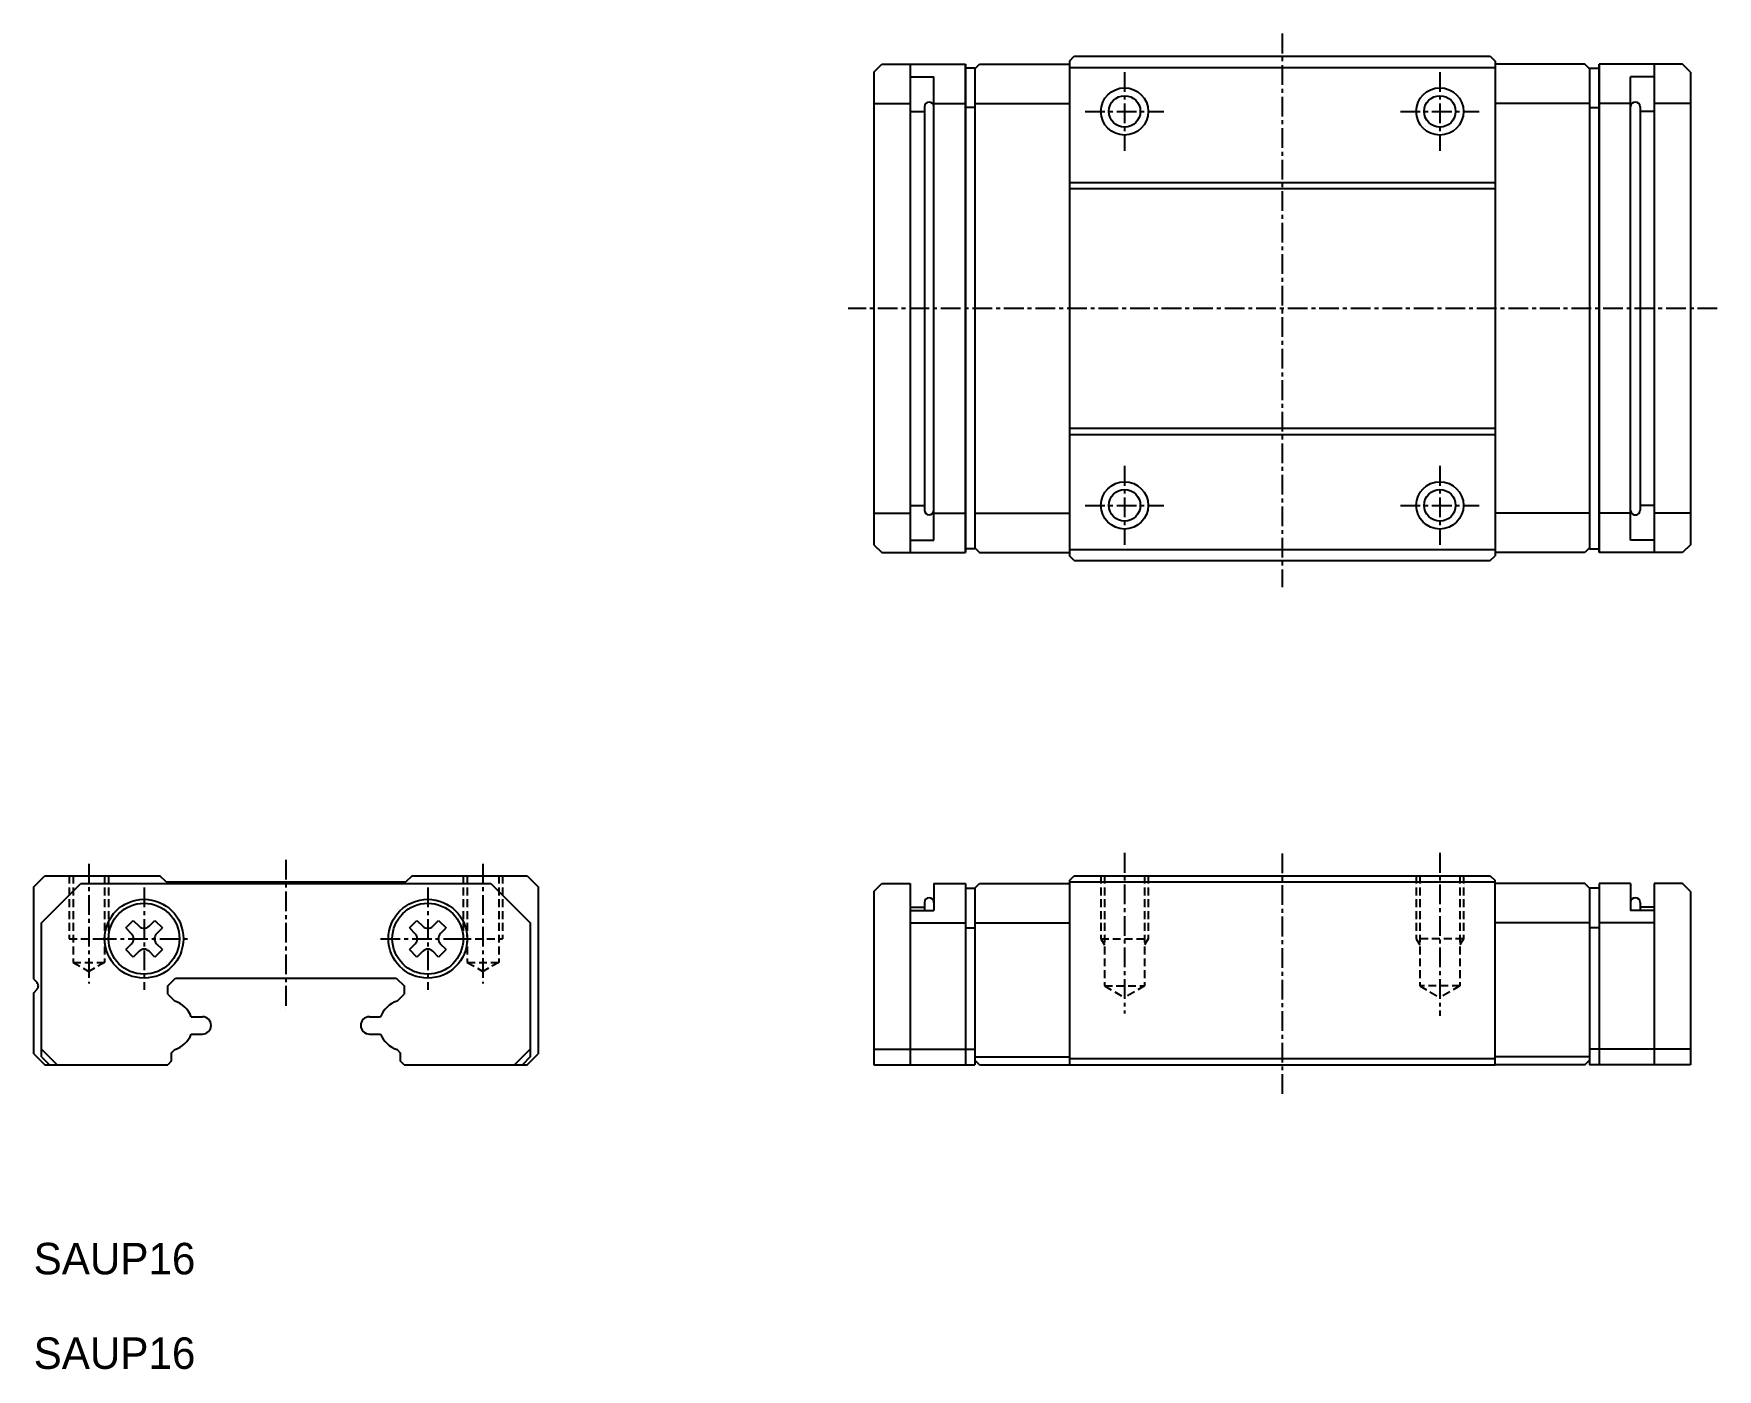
# Model space of a CAD drawing. Extents: x 10 to 117, y 10 to 95.
import ezdxf

# ---------------------------------------------------------------- set-up
doc = ezdxf.new("R2010")
doc.units = 0
doc.linetypes.add('CENTER', pattern=[2, 1.25, -0.25, 0.25, -0.25])
doc.linetypes.add('DASHED', pattern=[0.75, 0.5, -0.25])
doc.layers.get('0').update_dxf_attribs({"linetype": 'CONTINUOUS'})
doc.layers.add('CENTER', color=1, linetype='CENTER')

msp = doc.modelspace()

# ---------------------------------------------------------------- linework, layer by layer
at = {"color": 7, "linetype": 'CONTINUOUS'}
for p, q in [((75.700003, 92.999888), (76.000003, 93.299888)), ((75.700003, 92.999988), (75.700003, 61.599988)), ((76.000503, 93.299988), (102.400003, 93.299988)), ((102.400003, 93.299888), (102.700003, 92.999888)), ((102.700003, 92.999888), (102.700003, 61.599988)), ((63.300003, 92.299988), (63.800003, 92.799988)), ((63.300003, 92.299988), (63.300003, 62.299988)), ((63.800003, 92.799988), (65.600003, 92.799988)), ((65.600003, 92.799988), (65.600003, 61.799988)), ((65.600003, 92.799988), (69.100003, 92.799988)), ((65.600003, 91.999988), (67.100003, 91.999988)), ((67.100003, 62.599988), (67.100003, 91.999988)), ((69.100003, 61.799988), (69.100003, 92.799988)), ((69.100003, 92.799988), (69.100003, 61.799988)), ((69.700003, 92.549988), (69.100003, 92.549988)), ((69.700003, 92.499988), (70.000003, 92.799988)), ((69.700003, 92.549988), (69.700003, 62.049988)), ((70.000003, 92.799988), (75.700003, 92.799988)), ((75.700003, 92.599988), (102.700003, 92.599988)), ((108.400003, 92.799988), (102.700003, 92.799988)), ((108.700003, 92.499988), (108.400003, 92.799988)), ((108.700003, 92.549988), (108.700003, 62.049988)), ((108.700003, 92.549988), (109.300003, 92.549988)), ((109.300003, 61.799988), (109.300003, 92.799988)), ((109.300003, 92.799988), (109.300003, 61.799988)), ((112.800003, 92.799988), (109.300003, 92.799988)), ((111.300003, 62.599988), (111.300003, 91.999988)), ((112.800003, 91.999988), (111.300003, 91.999988)), ((112.800003, 92.799988), (112.800003, 61.799988)), ((114.600003, 92.799988), (112.800003, 92.799988)), ((115.100003, 92.299988), (114.600003, 92.799988)), ((115.100003, 92.299988), (115.100003, 62.299988)), ((63.300003, 90.299988), (65.600003, 90.299988)), ((65.600003, 89.799988), (66.500003, 89.799988)), ((66.500003, 90.099988), (66.500003, 64.499988)), ((67.100003, 90.299988), (69.100003, 90.299988)), ((69.700003, 90.049988), (69.100003, 90.049988)), ((69.700003, 90.299988), (75.700003, 90.299988)), ((108.700003, 90.299988), (102.700003, 90.299988)), ((108.700003, 90.049988), (109.300003, 90.049988)), ((111.300003, 90.299988), (109.300003, 90.299988)), ((111.900003, 90.099988), (111.900003, 64.499988)), ((112.800003, 89.799988), (111.900003, 89.799988)), ((115.100003, 90.299988), (112.800003, 90.299988)), ((75.700003, 85.299988), (102.700003, 85.299988)), ((75.700003, 84.899988), (102.700003, 84.899988)), ((75.700003, 69.699988), (102.700003, 69.699988)), ((75.700003, 69.299988), (102.700003, 69.299988)), ((63.300003, 64.299988), (65.600003, 64.299988)), ((65.600003, 64.799988), (66.500003, 64.799988)), ((67.100003, 64.299988), (69.100003, 64.299988)), ((69.700003, 64.299988), (75.700003, 64.299988)), ((108.700003, 64.299988), (102.700003, 64.299988)), ((111.300003, 64.299988), (109.300003, 64.299988)), ((112.800003, 64.799988), (111.900003, 64.799988)), ((115.100003, 64.299988), (112.800003, 64.299988)), ((63.300003, 62.299988), (63.800003, 61.799988)), ((65.600003, 62.599988), (67.100003, 62.599988)), ((69.700003, 62.049988), (69.100003, 62.049988)), ((69.700003, 62.099988), (70.000003, 61.799988)), ((75.700003, 61.999988), (102.700003, 61.999988)), ((108.700003, 62.099988), (108.400003, 61.799988)), ((108.700003, 62.049988), (109.300003, 62.049988)), ((112.800003, 62.599988), (111.300003, 62.599988)), ((115.100003, 62.299988), (114.600003, 61.799988)), ((63.800003, 61.799988), (65.600003, 61.799988)), ((65.600003, 61.799988), (69.100003, 61.799988)), ((70.000003, 61.799988), (75.700003, 61.799988)), ((76.000003, 61.299988), (75.700003, 61.599988)), ((76.000003, 61.299988), (102.400003, 61.299988)), ((102.400003, 61.299988), (102.700003, 61.599988)), ((108.400003, 61.799988), (102.700003, 61.799988)), ((112.800003, 61.799988), (109.300003, 61.799988)), ((114.600003, 61.799988), (112.800003, 61.799988)), ((10, 40.599976), (10.7, 41.299976)), ((10, 34.724276), (10, 40.599976)), ((10.5, 38.299976), (13, 40.799976)), ((10.7, 41.299976), (18, 41.299976)), ((13, 40.799976), (39, 40.799976)), ((18.4, 40.899976), (18, 41.299976)), ((18.4, 40.899976), (33.6, 40.899976)), ((34, 41.299976), (33.6, 40.899976)), ((34, 41.299976), (41.3, 41.299976)), ((39, 40.799976), (41.5, 38.299976)), ((41.3, 41.299976), (42, 40.599976)), ((42, 40.599976), (42, 29.999976)), ((63.300003, 40.299988), (63.800003, 40.799988)), ((63.800003, 40.799988), (65.600003, 40.799988)), ((65.600003, 40.799988), (65.600003, 29.299988)), ((67.100003, 40.799988), (69.100003, 40.799988)), ((67.100003, 40.799988), (67.100003, 39.099988)), ((69.100003, 40.799988), (69.100003, 29.299988)), ((69.700003, 40.499988), (70.000003, 40.799988)), ((70.000003, 40.799988), (75.700003, 40.799988)), ((75.700003, 40.999988), (76.000003, 41.299988)), ((75.700003, 40.999988), (75.700003, 29.299988)), ((75.700003, 40.899988), (102.700003, 40.899988)), ((76.000003, 41.299988), (102.400003, 41.299988)), ((102.400003, 41.299988), (102.700003, 40.999988)), ((102.700003, 29.299988), (102.700003, 40.999888)), ((108.400003, 40.799988), (102.700003, 40.799988)), ((108.700003, 40.499988), (108.400003, 40.799988)), ((109.300003, 40.799988), (109.300003, 29.299988)), ((111.300003, 40.799988), (109.300003, 40.799988)), ((111.300003, 40.799988), (111.300003, 39.099988)), ((112.800003, 40.799988), (112.800003, 29.299988)), ((114.600003, 40.799988), (112.800003, 40.799988)), ((115.100003, 40.299988), (114.600003, 40.799988)), ((63.300003, 40.299988), (63.300003, 29.299988)), ((66.500003, 39.599988), (66.500003, 39.099988)), ((69.100003, 40.499988), (69.700003, 40.499988)), ((69.700003, 40.499988), (69.700003, 29.299988)), ((108.700003, 40.499988), (108.700003, 29.299988)), ((109.300003, 40.499988), (108.700003, 40.499988)), ((111.900003, 39.599988), (111.900003, 39.099988)), ((115.100003, 40.299988), (115.100003, 29.299988)), ((15.837, 37.985376), (16.3145, 38.462776)), ((16.3145, 38.462776), (16.682, 38.095676)), ((17.318, 38.095676), (17.6855, 38.462776)), ((17.6855, 38.462776), (18.163, 37.985376)), ((33.837, 37.985376), (34.3145, 38.462776)), ((34.3145, 38.462776), (34.682, 38.095676)), ((35.318, 38.095676), (35.6855, 38.462776)), ((35.6855, 38.462776), (36.163, 37.985376)), ((65.600003, 39.299988), (66.500003, 39.299988)), ((65.600003, 39.099988), (67.100003, 39.099988)), ((112.800003, 39.099988), (111.300003, 39.099988)), ((112.800003, 39.299988), (111.900003, 39.299988)), ((10.5, 29.799976), (10.5, 38.299976)), ((15.837, 37.985376), (16.2045, 37.618176)), ((17.7955, 37.618176), (18.163, 37.985376)), ((33.837, 37.985376), (34.2045, 37.618176)), ((35.7955, 37.618176), (36.163, 37.985376)), ((41.5, 38.299976), (41.5, 29.799976)), ((65.600003, 38.299988), (69.100003, 38.299988)), ((69.100003, 37.999988), (69.700003, 37.999988)), ((69.700003, 38.299988), (75.700003, 38.299988)), ((108.700003, 38.299988), (102.700003, 38.299988)), ((109.300003, 37.999988), (108.700003, 37.999988)), ((112.800003, 38.299988), (109.300003, 38.299988)), ((16.2045, 36.981776), (15.837, 36.614676)), ((16.3145, 36.137176), (15.837, 36.614676)), ((16.682, 36.504376), (16.3145, 36.137176)), ((17.6855, 36.137176), (17.318, 36.504376)), ((18.163, 36.614676), (17.6855, 36.137176)), ((18.163, 36.614676), (17.7955, 36.981776)), ((34.2045, 36.981776), (33.837, 36.614676)), ((34.3145, 36.137176), (33.837, 36.614676)), ((34.682, 36.504376), (34.3145, 36.137176)), ((35.6855, 36.137176), (35.318, 36.504376)), ((36.163, 36.614676), (35.6855, 36.137176)), ((36.163, 36.614676), (35.7955, 36.981776)), ((10, 34.724276), (10.212, 34.512076)), ((18.5, 34.299976), (19, 34.799976)), ((18.5, 33.787576), (18.5, 34.299976)), ((19, 34.799976), (33, 34.799976)), ((33, 34.799976), (33.5, 34.299976)), ((33.5, 34.299976), (33.5, 33.787576)), ((10, 33.875676), (10.212, 34.087876)), ((10, 29.999976), (10, 33.875676)), ((18.5, 33.787576), (18.95, 33.337476)), ((33.05, 33.337476), (33.5, 33.787476)), ((20.001, 32.349976), (20.7, 32.349976)), ((31.3, 32.349976), (31.999, 32.349976)), ((20.001, 31.249976), (20.7, 31.249976)), ((31.3, 31.249976), (31.999, 31.249976)), ((10, 29.999976), (10.7, 29.299976)), ((10.5, 30.299976), (11.5, 29.299976)), ((18.75, 30.062476), (18.95, 30.262476)), ((18.75, 29.549976), (18.75, 30.062476)), ((33.05, 30.262376), (33.25, 30.062376)), ((33.25, 30.062476), (33.25, 29.549976)), ((40.5, 29.299976), (41.5, 30.299976)), ((41.3, 29.299976), (42, 29.999976)), ((63.300003, 30.299988), (65.600003, 30.299988)), ((65.600003, 30.299988), (69.100003, 30.299988)), ((69.100003, 30.299988), (69.700003, 30.299988)), ((109.300003, 30.299988), (108.700003, 30.299988)), ((112.800003, 30.299988), (109.300003, 30.299988)), ((115.100003, 30.299988), (112.800003, 30.299988)), ((10.5, 29.799976), (11, 29.299976)), ((10.7, 29.299976), (18.5, 29.299976)), ((18.75, 29.549976), (18.5, 29.299976)), ((33.5, 29.299976), (33.25, 29.549976)), ((33.5, 29.299976), (41.3, 29.299976)), ((41.5, 29.799976), (41, 29.299976)), ((63.300003, 29.299988), (65.600003, 29.299988)), ((65.600003, 29.299988), (69.100003, 29.299988)), ((69.100003, 29.299988), (69.700003, 29.299988)), ((69.700003, 29.799988), (75.700003, 29.799988)), ((70.000003, 29.299988), (69.700003, 29.599988)), ((70.000003, 29.299988), (75.700003, 29.299988)), ((75.700003, 29.699988), (102.700003, 29.699988)), ((75.700003, 29.299988), (102.700003, 29.299988)), ((108.700003, 29.799988), (102.700003, 29.799988)), ((108.400003, 29.299988), (102.700003, 29.299988)), ((108.400003, 29.299988), (108.700003, 29.599988)), ((109.300003, 29.299988), (108.700003, 29.299988)), ((112.800003, 29.299988), (109.300003, 29.299988)), ((115.100003, 29.299988), (112.800003, 29.299988))]:
    msp.add_line(p, q, dxfattribs=at)
at = {"color": 1, "linetype": 'CENTER'}
for p, q in [((79.200003, 92.299988), (79.200003, 87.299988)), ((99.200003, 92.299988), (99.200003, 87.299988)), ((76.700003, 89.799988), (81.700003, 89.799988)), ((96.700003, 89.799988), (101.700003, 89.799988)), ((79.200003, 67.299988), (79.200003, 62.299988)), ((99.200003, 67.299988), (99.200003, 62.299988)), ((76.700003, 64.799988), (81.700003, 64.799988)), ((96.700003, 64.799988), (101.700003, 64.799988)), ((13.5, 42.061276), (13.5, 34.461176)), ((38.5, 42.061276), (38.5, 34.461176)), ((17, 40.549976), (17, 34.049976)), ((35, 40.549976), (35, 34.049976)), ((14, 37.299976), (20, 37.299976)), ((32, 37.299976), (38, 37.299976))]:
    msp.add_line(p, q, dxfattribs=at)
at = {"color": 3, "linetype": 'DASHED'}
for p, q in [((12.25, 41.299976), (12.25, 37.299976)), ((12.5, 41.299976), (12.5, 35.799976)), ((14.5, 41.299976), (14.5, 35.799976)), ((14.75, 41.299976), (14.75, 37.299976)), ((37.25, 41.299976), (37.25, 37.299976)), ((37.5, 41.299976), (37.5, 35.799976)), ((39.5, 41.299976), (39.5, 35.799976)), ((39.75, 41.299976), (39.75, 37.299976)), ((77.700003, 41.299988), (77.700003, 37.299988)), ((77.925003, 41.299988), (77.925003, 34.299988)), ((80.475003, 41.299988), (80.475003, 34.299988)), ((80.700003, 41.299988), (80.700003, 37.299988)), ((97.700003, 41.299988), (97.700003, 37.299988)), ((97.925003, 41.299988), (97.925003, 34.299988)), ((100.475003, 41.299988), (100.475003, 34.299988)), ((100.700003, 41.299988), (100.700003, 37.299988)), ((12.25, 37.299976), (14.75, 37.299976)), ((37.25, 37.299976), (39.75, 37.299976)), ((77.700003, 37.299988), (80.700003, 37.299988)), ((77.700003, 37.299988), (77.925003, 36.910277)), ((80.700003, 37.299988), (80.475003, 36.910277)), ((100.700003, 37.299988), (97.700003, 37.299988)), ((97.700003, 37.299988), (97.925003, 36.910277)), ((100.700003, 37.299988), (100.475003, 36.910277)), ((12.5, 35.799976), (13.5, 35.222576)), ((12.5, 35.799976), (14.5, 35.799976)), ((14.5, 35.799876), (13.5, 35.222576)), ((37.5, 35.799976), (38.5, 35.222576)), ((37.5, 35.799976), (39.5, 35.799976)), ((39.5, 35.799876), (38.5, 35.222576)), ((77.925003, 34.299988), (80.475003, 34.299988)), ((77.925003, 34.299988), (79.200003, 33.563866)), ((80.475003, 34.299988), (79.200003, 33.563866)), ((100.475003, 34.299988), (97.925003, 34.299988)), ((97.925003, 34.299988), (99.200003, 33.563866)), ((100.475003, 34.299988), (99.200003, 33.563866))]:
    msp.add_line(p, q, dxfattribs=at)
at = {"color": 3, "linetype": 'CONTINUOUS'}
for centre in [(79.200003, 89.799988), (99.200003, 89.799988), (79.200003, 64.799988), (99.200003, 64.799988)]:
    msp.add_circle(centre, 1.5, dxfattribs=at)
for centre in [(79.200253, 89.799988), (99.200253, 89.799988), (79.200253, 64.799988), (99.200253, 64.799988)]:
    msp.add_circle(centre, 1)
at = {"color": 7, "linetype": 'CONTINUOUS'}
for centre, radius in [((17, 37.299976), 2.5), ((17, 37.299976), 2.25), ((35, 37.299976), 2.5), ((35, 37.299976), 2.25)]:
    msp.add_circle(centre, radius, dxfattribs=at)
for centre, radius, start, end in [((66.800003, 90.099988), 0.3, 0, 180), ((111.600003, 90.099988), 0.3, 0, 180), ((66.800003, 64.499988), 0.3, 180, 0), ((111.600003, 64.499988), 0.3, 180, 0.000036), ((66.800003, 39.599988), 0.3, 0, 180), ((111.600003, 39.599988), 0.3, 0.000145, 180), ((15.886, 37.299976), 0.45, 315, 45), ((17, 38.413876), 0.45, 225, 315), ((18.114, 37.299976), 0.45, 135, 225), ((33.886, 37.299976), 0.45, 315, 45), ((35, 38.413876), 0.45, 225, 315), ((36.114, 37.299976), 0.45, 135, 225), ((17, 36.186176), 0.45, 45, 135), ((35, 36.186176), 0.45, 45, 135), ((10, 34.299976), 0.3, 0, 45), ((10, 34.299976), 0.3, 315, 0), ((18.41, 31.709876), 1.715, 21.9172, 71.6416), ((33.59, 31.709876), 1.715, 108.358, 158.083), ((20.7, 31.799976), 0.55, 270, 90), ((31.3, 31.799976), 0.55, 90, 270), ((18.41, 31.890176), 1.715, 288.358, 338.083), ((33.59, 31.890176), 1.715, 201.917, 251.642)]:
    msp.add_arc(centre, radius, start, end, dxfattribs=at)
at = {"layer": 'CENTER', "color": 1, "linetype": 'CENTER'}
for p, q in [((89.200253, 94.73716), (89.200253, 59.616077)), ((116.801563, 77.299988), (61.671264, 77.299988)), ((79.200003, 42.739988), (79.200003, 32.563866)), ((99.200003, 42.739988), (99.200003, 32.409166)), ((26, 42.299988), (26.000007, 32.799988)), ((89.200002, 42.7), (89.200009, 27.299988))]:
    msp.add_line(p, q, dxfattribs=at)

# ---------------------------------------------------------------- texts
at = {"color": 7, "linetype": 'CONTINUOUS'}
for p in [(10, 16), (10, 10)]:
    msp.add_text('SAUP16', height=2, dxfattribs=at).set_placement(p)

doc.saveas('drawing.dxf')
